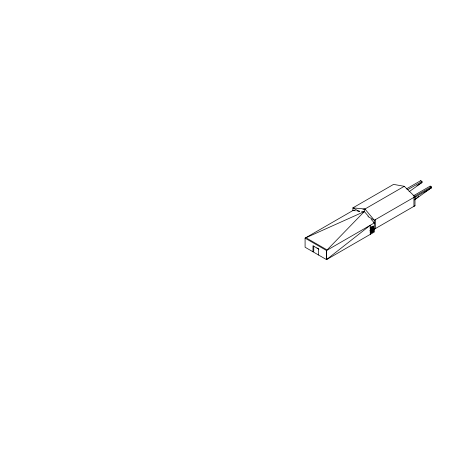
<?xml version="1.0" encoding="UTF-8"?>
<svg xmlns="http://www.w3.org/2000/svg" width="454" height="454" viewBox="0 0 454 454"><rect width="100%" height="100%" fill="white"/><g stroke="black" fill="none" stroke-linecap="round" stroke-linejoin="round"><path stroke-width="0.68" d="M354.239 210.367L352.9 210.537L305.088 238.14L305.088 247.237L326.522 259.614L326.528 250.517L364.318 211.558L364.937 209.022L404.27 186.31L414.99 196.769L414.99 205.713L374.34 229.185L375.39 228.549M370.271 229.139L372.882 230.649L372.507 231.347L370.441 230.138M414.967 199.408L418.781 196.361M371.151 219.299L374.34 222.914L326.528 250.517L326.522 259.614L370.294 225.246L370.294 234.343M409.088 191.736L422.038 182.485L416.897 185.703M414.457 199.919L431.3 187.877L431.3 186.776L430.171 186.123L413.407 195.805M424.734 192.065L426.527 190.924M427.719 190.164L431.3 187.877L430.171 186.123M406.313 188.966L420.682 180.669L421.999 181.43L421.999 182.508M407.63 189.727L421.999 181.43M414.53 196.457L431.3 186.776M414.53 197.558L431.3 187.877M318.572 255.023L318.572 249.002L312.988 245.779L312.988 251.8L313.765 251.351L313.765 246M370.294 227.874L373.585 225.978L373.585 231.551L370.294 233.447M372.882 230.649L372.496 231.461L371.503 230.751M370.141 232.726L372.882 231.143L373.585 231.551M370.004 230.365L372.087 231.563L372.087 231.926L371.678 232.159L370.118 231.256M326.522 259.614L374.34 232.011L374.34 220.241L364.937 209.022L352.9 207.864L352.9 210.537L355.584 210.775M414.99 205.713L413.935 206.298L413.935 197.382M368.415 216.206L364.318 211.558L305.088 238.14L326.528 250.517M362.933 209.277L364.937 209.022M356.929 210.9L359.613 211.138M361.628 211.32L364.318 211.558M404.27 186.31L393.556 184.392L352.9 207.864L359.494 211.672M413.157 195.708L414.99 196.769L374.34 220.241L367.956 216.552M373.636 222.505L374.34 222.914M371.031 226.671L373.165 227.902M371.037 227.278L373.177 228.515M373.114 228.935L370.504 227.431L370.072 227.675L373.205 229.486M372.882 229.191L373.585 229.593M370.072 228.18L373.205 229.985M370.271 228.668L372.882 230.178M370.424 229.656L372.513 230.865L372.507 231.347L372.882 231.143L372.882 226.177M370.004 230.723L372.087 231.926M306.717 238.185L326.596 249.666M316.954 247.98L318.935 249.127M420.682 180.669L421.34 181.589M375.39 219.634L375.39 228.617"/></g></svg>
